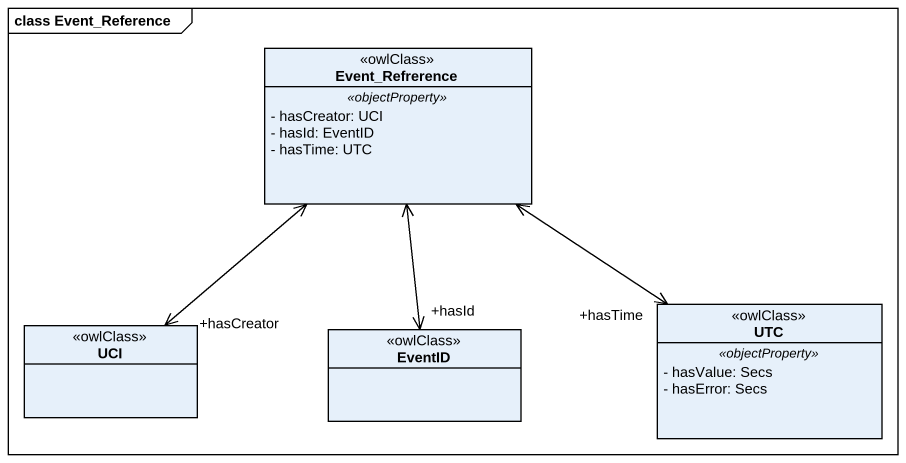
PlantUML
@startuml
mainframe class Event_Reference
hide circle
hide empty members
skinparam classAttributeIconSize 0
class Event_Refrerence <<owlClass>> {
  .. <<objectProperty>> ..
  - hasCreator: UCI
  - hasId: EventID
  - hasTime: UTC
}
class UTC <<owlClass>> {
  .. <<objectProperty>> ..
  - hasValue: Secs
  - hasError: Secs
}
class UCI <<owlClass>>
class EventID <<owlClass>>
Event_Refrerence <--> "+hasTime" UTC
Event_Refrerence <--> "+hasCreator" UCI
Event_Refrerence <--> "+hasId" EventID
@enduml
